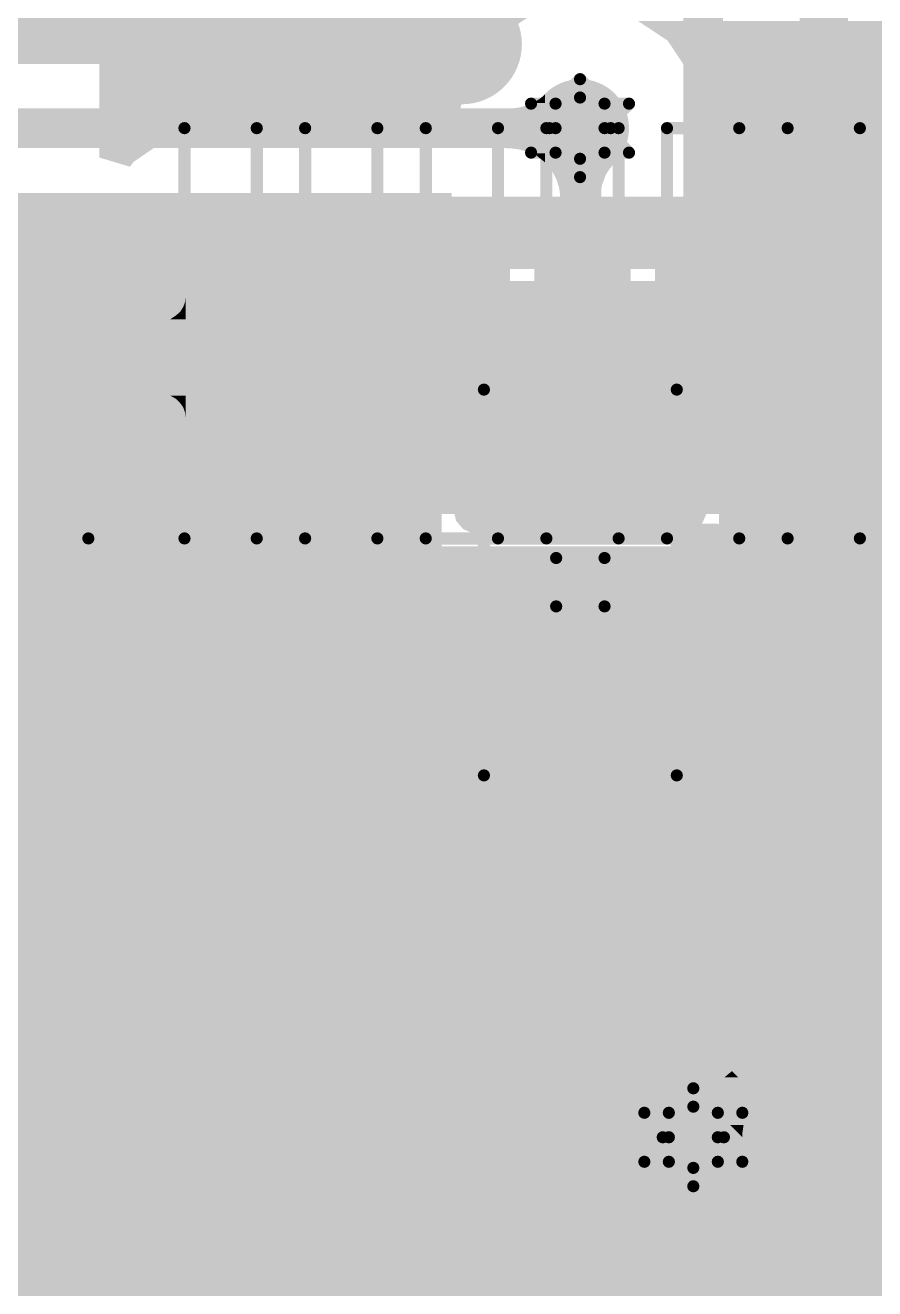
# Model space of a CAD drawing. Header units: millimetres. Extents: x -0.19 to 3.91, y -0.06 to 2.26.
# Drawn here: x 1.2329 to 1.3716, y 0.7588 to 0.9651 of the extents above; entities that cross this region are included whole.
import ezdxf

# ---------------------------------------------------------------- set-up
doc = ezdxf.new("R2010")
doc.units = ezdxf.units.MM
doc.layers.get('0').update_dxf_attribs({"linetype": 'CONTINUOUS', "lineweight": 0})
for name, color, linetype, lineweight in [('PCB_KUR_GBL', 10, 'CONTINUOUS', 0), ('PCB_KUR_GBO', 96, 'CONTINUOUS', 0), ('PCB_KUR_GBP', 170, 'CONTINUOUS', 0), ('PCB_KUR_GBS', 176, 'CONTINUOUS', 0), ('PCB_KUR_GD1', 40, 'CONTINUOUS', 0), ('PCB_KUR_GG1', 56, 'CONTINUOUS', 0), ('PCB_KUR_GM2', 216, 'CONTINUOUS', 0), ('PCB_KUR_GPB', 9, 'CONTINUOUS', 0), ('PCB_KUR_GPT', 8, 'CONTINUOUS', 0), ('PCB_KUR_GTL', 30, 'CONTINUOUS', 0), ('PCB_KUR_GTO', 163, 'CONTINUOUS', 0), ('PCB_KUR_GTP', 254, 'CONTINUOUS', 0), ('PCB_KUR_GTS', 254, 'CONTINUOUS', 0), ('PCB_KUR_TXT', 254, 'CONTINUOUS', 0)]:
    doc.layers.add(name, color=color, linetype=linetype, lineweight=lineweight)

# ---------------------------------------------------------------- blocks, each defined once
blk = doc.blocks.new('CUSTOM_10')
for points in [[(-0.01797, 0.01823), (-0.01697, 0.0186), (0.01782, 0.01823), (0.01721, 0.0186)], [(-0.01697, 0.0186), (-0.01685, 0.01865), (0.01721, 0.0186), (0.01685, 0.01865)], [(-0.01685, 0.01865), (-0.01685, 0.0187), (0.01685, 0.01865), (0.01685, 0.0187)], [(-0.0187, -0.01685), (-0.0187, 0.01685), (0.0187, -0.01685), (0.0187, 0.01685)], [(-0.01865, 0.01685), (-0.0186, 0.01721), (0.01865, 0.01685), (0.01852, 0.01721)], [(-0.0186, 0.01721), (-0.01813, 0.01797), (0.01852, 0.01721), (0.01823, 0.01797)], [(-0.01813, 0.01797), (-0.01797, 0.01823), (0.01823, 0.01797), (0.01782, 0.01823)], [(-0.01852, -0.01721), (-0.01865, -0.01685), (0.0186, -0.01721), (0.01865, -0.01685)], [(-0.01823, -0.01797), (-0.01852, -0.01721), (0.01813, -0.01797), (0.0186, -0.01721)], [(-0.01782, -0.01823), (-0.01823, -0.01797), (0.01797, -0.01823), (0.01813, -0.01797)], [(-0.01721, -0.0186), (-0.01782, -0.01823), (0.01697, -0.0186), (0.01797, -0.01823)], [(-0.01685, -0.01865), (-0.01721, -0.0186), (0.01685, -0.01865), (0.01697, -0.0186)], [(-0.01685, -0.0187), (-0.01685, -0.01865), (0.01685, -0.0187), (0.01685, -0.01865)]]:
    blk.add_solid(points)
blk = doc.blocks.new('ROUND_16')
h = blk.add_hatch(color=256)
edge = h.paths.add_edge_path(flags=0)
edge.add_arc((0, 0), 0.008, 0, 360)
blk = doc.blocks.new('ROUND_7')
h = blk.add_hatch(color=256)
edge = h.paths.add_edge_path(flags=0)
edge.add_arc((0, 0), 0.00325, 0, 360)
blk = doc.blocks.new('ROUND_3')
h = blk.add_hatch(color=256)
edge = h.paths.add_edge_path(flags=0)
edge.add_arc((0, 0), 0.0059, 0, 360)
blk = doc.blocks.new('CUSTOM_28')
for points in [[(-0.01711, 0.02057), (-0.01685, 0.02064), (0.01751, 0.02057), (0.01685, 0.02064)], [(-0.01685, 0.02064), (-0.01685, 0.02065), (0.01685, 0.02064), (0.01685, 0.02065)], [(-0.02013, 0.01854), (-0.01988, 0.0191), (0.02023, 0.01854), (0.01976, 0.0191)], [(-0.01988, 0.0191), (-0.01896, 0.01987), (0.01976, 0.0191), (0.0191, 0.01987)], [(-0.01896, 0.01987), (-0.01854, 0.02022), (0.0191, 0.01987), (0.01831, 0.02022)], [(-0.01854, 0.02022), (-0.01711, 0.02057), (0.01831, 0.02022), (0.01751, 0.02057)], [(-0.02065, 0.01685), (-0.02058, 0.01751), (0.02065, 0.01685), (0.02049, 0.01751)], [(-0.02065, 0.0168), (-0.02065, 0.01685), (0.02065, 0.0168), (0.02065, 0.01685)], [(-0.02065, -0.0168), (-0.02065, 0.0168), (0.02065, -0.0168), (0.02065, 0.0168)], [(-0.02058, 0.01751), (-0.02013, 0.01854), (0.02049, 0.01751), (0.02023, 0.01854)], [(-0.02065, -0.01685), (-0.02065, -0.0168), (0.02065, -0.01685), (0.02065, -0.0168)], [(-0.02049, -0.01751), (-0.02065, -0.01685), (0.02058, -0.01751), (0.02065, -0.01685)], [(-0.02023, -0.01854), (-0.02049, -0.01751), (0.02013, -0.01854), (0.02058, -0.01751)], [(-0.01976, -0.0191), (-0.02023, -0.01854), (0.01988, -0.0191), (0.02013, -0.01854)], [(-0.0191, -0.01987), (-0.01976, -0.0191), (0.01896, -0.01987), (0.01988, -0.0191)], [(-0.01831, -0.02022), (-0.0191, -0.01987), (0.01854, -0.02022), (0.01896, -0.01987)], [(-0.01751, -0.02057), (-0.01831, -0.02022), (0.01711, -0.02057), (0.01854, -0.02022)], [(-0.01685, -0.02064), (-0.01751, -0.02057), (0.01685, -0.02064), (0.01711, -0.02057)], [(-0.01685, -0.02065), (-0.01685, -0.02064), (0.01685, -0.02065), (0.01685, -0.02064)]]:
    blk.add_solid(points)
blk = doc.blocks.new('ROUND_6')
h = blk.add_hatch(color=256)
edge = h.paths.add_edge_path(flags=0)
edge.add_arc((0, 0), 0.012, 0, 360)
blk = doc.blocks.new('ROUND_25')
h = blk.add_hatch(color=256)
edge = h.paths.add_edge_path(flags=0)
edge.add_arc((0, 0), 0.001, 0, 360)
blk = doc.blocks.new('CUSTOM_32')
for points in [[(-0.0059, 0.02305), (-0.00585, 0.02323), (0.0059, 0.02305), (0.00575, 0.02323)], [(-0.0059, 0.02302), (-0.0059, 0.02305), (0.0059, 0.02302), (0.0059, 0.02305)], [(-0.0059, 0.023), (-0.0059, 0.02302), (0.0059, 0.023), (0.0059, 0.02302)], [(-0.0059, -0.023), (-0.0059, 0.023), (0.0059, -0.023), (0.0059, 0.023)], [(-0.00585, 0.02323), (-0.00534, 0.02357), (0.00575, 0.02323), (0.00549, 0.02357)], [(-0.00534, 0.02357), (-0.0053, 0.0236), (0.00549, 0.02357), (0.0053, 0.0236)], [(-0.0059, -0.02302), (-0.0059, -0.023), (0.0059, -0.02302), (0.0059, -0.023)], [(-0.0059, -0.02305), (-0.0059, -0.02302), (0.0059, -0.02305), (0.0059, -0.02302)], [(-0.00575, -0.02323), (-0.0059, -0.02305), (0.00585, -0.02323), (0.0059, -0.02305)], [(-0.00549, -0.02357), (-0.00575, -0.02323), (0.00534, -0.02357), (0.00585, -0.02323)], [(-0.0053, -0.0236), (-0.00549, -0.02357), (0.0053, -0.0236), (0.00534, -0.02357)]]:
    blk.add_solid(points)
blk = doc.blocks.new('ROUND_8')
h = blk.add_hatch(color=256)
edge = h.paths.add_edge_path(flags=0)
edge.add_arc((0, 0), 0.005, 0, 360)
blk = doc.blocks.new('ROUND_64')
h = blk.add_hatch(color=256)
edge = h.paths.add_edge_path(flags=0)
edge.add_arc((0, 0), 0.00395, 0, 360)
blk = doc.blocks.new('CUSTOM_68')
for points in [[(-0.00733, 0.0244), (-0.00666, 0.02515), (0.00743, 0.0244), (0.00655, 0.02515)], [(-0.00666, 0.02515), (-0.00609, 0.02532), (0.00655, 0.02515), (0.00635, 0.02532)], [(-0.00609, 0.02532), (-0.0053, 0.02554), (0.00635, 0.02532), (0.0053, 0.02554)], [(-0.0053, 0.02554), (-0.0053, 0.0256), (0.0053, 0.02554), (0.0053, 0.0256)], [(-0.00785, 0.02305), (-0.0076, 0.0241), (0.00785, 0.02305), (0.00752, 0.0241)], [(-0.00785, 0.023), (-0.00785, 0.02305), (0.00785, 0.023), (0.00785, 0.02305)], [(-0.00785, -0.023), (-0.00785, 0.023), (0.00785, -0.023), (0.00785, 0.023)], [(-0.0076, 0.0241), (-0.00733, 0.0244), (0.00752, 0.0241), (0.00743, 0.0244)], [(-0.00785, -0.02305), (-0.00785, -0.023), (0.00785, -0.02305), (0.00785, -0.023)], [(-0.00752, -0.0241), (-0.00785, -0.02305), (0.0076, -0.0241), (0.00785, -0.02305)], [(-0.00743, -0.0244), (-0.00752, -0.0241), (0.00733, -0.0244), (0.0076, -0.0241)], [(-0.00655, -0.02515), (-0.00743, -0.0244), (0.00666, -0.02515), (0.00733, -0.0244)], [(-0.00635, -0.02532), (-0.00655, -0.02515), (0.00609, -0.02532), (0.00666, -0.02515)], [(-0.0053, -0.02554), (-0.00635, -0.02532), (0.0053, -0.02554), (0.00609, -0.02532)], [(-0.0053, -0.0256), (-0.0053, -0.02554), (0.0053, -0.0256), (0.0053, -0.02554)]]:
    blk.add_solid(points)

msp = doc.modelspace()

# ---------------------------------------------------------------- linework, layer by layer
at = {"layer": 'PCB_KUR_GBL', "lineweight": 211, "const_width": 0.0065}
for points in [[(1.1393, 0.9483), (1.3235, 0.9483)], [(1.3235, 0.9027), (1.3235, 0.9483)]]:
    msp.add_lwpolyline(points, dxfattribs=at)
at = {"layer": 'PCB_KUR_GBL'}
for points in [[(1.1471, 0.9627), (1.14426, 0.9669), (1.30936, 0.9627), (1.3158, 0.9669)], [(1.33508, 0.9644), (1.33296, 0.9658), (1.4661, 0.9644), (1.4651, 0.9658)], [(1.3378, 0.9626), (1.33508, 0.9644), (1.46675, 0.9626), (1.4661, 0.9644)], [(1.14712, 0.9626), (1.1471, 0.9627), (1.3092, 0.9626), (1.30936, 0.9627)], [(1.1478, 0.9588), (1.14712, 0.9626), (1.3067, 0.9588), (1.3092, 0.9626)], [(1.33827, 0.9619), (1.3378, 0.9626), (1.467, 0.9619), (1.46675, 0.9626)], [(1.3422, 0.956), (1.33827, 0.9619), (1.4631, 0.956), (1.467, 0.9619)], [(1.3437, 0.9483), (1.3422, 0.956), (1.4616, 0.9483), (1.4631, 0.956)], [(1.3168, 0.953), (1.3173, 0.9534), (1.3178, 0.953), (1.3178, 0.9534)], [(1.3173, 0.9534), (1.3178, 0.9539), (1.3178, 0.9534), (1.3178, 0.9539)], [(1.3114, 0.945), (1.3114, 0.9515), (1.3178, 0.945), (1.3178, 0.9515)], [(1.3122, 0.9515), (1.313, 0.9516), (1.3178, 0.9515), (1.3178, 0.9516)], [(1.313, 0.9516), (1.3137, 0.9517), (1.3178, 0.9516), (1.3178, 0.9517)], [(1.3137, 0.9517), (1.3144, 0.9519), (1.3178, 0.9517), (1.3178, 0.9519)], [(1.3144, 0.9519), (1.3151, 0.9521), (1.3178, 0.9519), (1.3178, 0.9521)], [(1.3151, 0.9521), (1.3157, 0.9524), (1.3178, 0.9521), (1.3178, 0.9524)], [(1.3157, 0.9524), (1.3163, 0.9527), (1.3178, 0.9524), (1.3178, 0.9527)], [(1.3163, 0.9527), (1.3168, 0.953), (1.3178, 0.9527), (1.3178, 0.953)], [(1.3422, 0.9405), (1.3437, 0.9483), (1.4631, 0.9405), (1.4616, 0.9483)], [(1.313, 0.9449), (1.3122, 0.945), (1.3178, 0.9449), (1.3178, 0.945)], [(1.3137, 0.9448), (1.313, 0.9449), (1.3178, 0.9448), (1.3178, 0.9449)], [(1.3144, 0.9446), (1.3137, 0.9448), (1.3178, 0.9446), (1.3178, 0.9448)], [(1.3151, 0.9444), (1.3144, 0.9446), (1.3178, 0.9444), (1.3178, 0.9446)], [(1.3157, 0.9442), (1.3151, 0.9444), (1.3178, 0.9442), (1.3178, 0.9444)], [(1.3163, 0.9439), (1.3157, 0.9442), (1.3178, 0.9439), (1.3178, 0.9442)], [(1.3168, 0.9435), (1.3163, 0.9439), (1.3178, 0.9435), (1.3178, 0.9439)], [(1.3173, 0.9431), (1.3168, 0.9435), (1.3178, 0.9431), (1.3178, 0.9435)], [(1.3178, 0.9427), (1.3173, 0.9431), (1.3178, 0.9427), (1.3178, 0.9431)], [(1.3184, 0.9421), (1.3179, 0.9426), (1.3287, 0.9421), (1.3291, 0.9426)], [(1.3179, 0.9426), (1.3179, 0.9426), (1.3291, 0.9426), (1.3179, 0.9426)], [(1.3188, 0.9416), (1.3184, 0.9421), (1.3283, 0.9416), (1.3287, 0.9421)], [(1.3191, 0.941), (1.3188, 0.9416), (1.3279, 0.941), (1.3283, 0.9416)], [(1.3194, 0.9404), (1.3191, 0.941), (1.3276, 0.9404), (1.3279, 0.941)], [(1.3197, 0.9398), (1.3194, 0.9404), (1.3274, 0.9398), (1.3276, 0.9404)], [(1.3199, 0.9391), (1.3197, 0.9398), (1.3271, 0.9391), (1.3274, 0.9398)], [(1.3201, 0.9385), (1.3199, 0.9391), (1.327, 0.9385), (1.3271, 0.9391)], [(1.3407, 0.9383), (1.34138, 0.9393), (1.46348, 0.9383), (1.4639, 0.9393)], [(1.34138, 0.9393), (1.3422, 0.9405), (1.4639, 0.9393), (1.4631, 0.9405)], [(1.1361, 0.9363), (1.13819, 0.9377), (1.30264, 0.9363), (1.3025, 0.9377)], [(1.1382, 0.9377), (1.1382, 0.9377), (1.3025, 0.9377), (1.1393, 0.9377)], [(1.3202, 0.9377), (1.3201, 0.9385), (1.3269, 0.9377), (1.327, 0.9385)], [(1.3202, 0.937), (1.3202, 0.9377), (1.3268, 0.937), (1.3269, 0.9377)], [(1.3203, 0.9362), (1.3202, 0.937), (1.3268, 0.9362), (1.3268, 0.937)], [(1.3407, 0.9381), (1.3407, 0.9383), (1.4634, 0.9381), (1.46348, 0.9383)], [(1.34268, 0.9338), (1.3407, 0.9381), (1.4616, 0.9338), (1.4634, 0.9381)], [(1.121, 0.9327), (1.1235, 0.9347), (1.303, 0.9327), (1.3028, 0.9347)], [(1.1284, 0.9347), (1.1361, 0.9363), (1.3028, 0.9347), (1.30264, 0.9363)], [(1.12062, 0.9324), (1.121, 0.9327), (1.3014, 0.9324), (1.303, 0.9327)], [(1.34287, 0.9334), (1.34268, 0.9338), (1.4592, 0.9334), (1.4616, 0.9338)], [(1.3431, 0.9329), (1.34287, 0.9334), (1.45845, 0.9329), (1.4592, 0.9334)], [(1.3457, 0.9324), (1.3431, 0.9329), (1.4577, 0.9324), (1.45845, 0.9329)], [(1.1195, 0.9315), (1.12062, 0.9324), (1.30002, 0.9315), (1.3014, 0.9324)], [(1.1195, 0.9294), (1.1195, 0.9315), (1.2968, 0.9294), (1.30002, 0.9315)], [(1.3487, 0.9304), (1.3457, 0.9324), (1.4547, 0.9304), (1.4577, 0.9324)], [(1.1195, 0.9248), (1.1195, 0.9294), (1.2938, 0.9248), (1.2968, 0.9294)], [(1.3502, 0.9294), (1.3487, 0.9304), (1.45405, 0.9294), (1.4547, 0.9304)], [(1.35255, 0.9258), (1.3502, 0.9294), (1.4517, 0.9258), (1.45405, 0.9294)], [(1.3201, 0.9255), (1.3202, 0.9266), (1.3269, 0.9255), (1.3268, 0.9266)], [(1.3202, 0.9266), (1.3203, 0.9279), (1.3268, 0.9266), (1.3268, 0.9279)], [(1.1195, 0.9195), (1.1195, 0.9248), (1.2927, 0.9195), (1.2938, 0.9248)], [(1.3198, 0.9237), (1.32, 0.9245), (1.3273, 0.9237), (1.3271, 0.9245)], [(1.32, 0.9245), (1.3201, 0.9255), (1.3271, 0.9245), (1.3269, 0.9255)], [(1.3532, 0.9248), (1.35255, 0.9258), (1.45149, 0.9248), (1.4517, 0.9258)], [(1.35409, 0.9205), (1.3532, 0.9248), (1.4506, 0.9205), (1.45149, 0.9248)], [(1.3191, 0.9223), (1.3195, 0.9229), (1.3279, 0.9223), (1.3276, 0.9229)], [(1.3195, 0.9229), (1.3198, 0.9237), (1.3276, 0.9229), (1.3273, 0.9237)], [(1.3176, 0.9213), (1.3182, 0.9215), (1.3294, 0.9213), (1.3289, 0.9215)], [(1.3182, 0.9215), (1.3187, 0.9219), (1.3289, 0.9215), (1.3284, 0.9219)], [(1.3187, 0.9219), (1.3191, 0.9223), (1.3284, 0.9219), (1.3279, 0.9223)], [(1.3543, 0.9195), (1.35409, 0.9205), (1.4506, 0.9195), (1.4506, 0.9205)], [(1.1195, 0.8858), (1.1195, 0.9195), (1.2927, 0.8858), (1.2927, 0.9195)], [(1.3543, 0.8868), (1.3543, 0.9195), (1.4506, 0.8868), (1.4506, 0.9195)], [(1.1195, 0.8805), (1.1195, 0.8858), (1.2938, 0.8805), (1.2927, 0.8858)], [(1.35341, 0.8815), (1.3543, 0.8858), (1.4517, 0.8815), (1.45081, 0.8858)], [(1.3543, 0.8858), (1.3543, 0.8868), (1.45081, 0.8858), (1.4506, 0.8868)], [(1.3532, 0.8805), (1.35341, 0.8815), (1.45237, 0.8805), (1.4517, 0.8815)], [(1.1195, 0.876), (1.1195, 0.8805), (1.2968, 0.876), (1.2938, 0.8805)], [(1.35087, 0.877), (1.3532, 0.8805), (1.4547, 0.877), (1.45237, 0.8805)], [(1.3502, 0.876), (1.35087, 0.877), (1.45615, 0.876), (1.4547, 0.877)], [(1.1195, 0.873), (1.1195, 0.876), (1.3014, 0.873), (1.2968, 0.876)], [(1.34705, 0.8739), (1.3502, 0.876), (1.4592, 0.8739), (1.45615, 0.876)], [(1.1195, 0.8719), (1.1195, 0.873), (1.3067, 0.8719), (1.3014, 0.873)], [(1.3404, 0.8719), (1.34522, 0.8729), (1.587, 0.8719), (1.587, 0.8729)], [(1.34522, 0.8729), (1.3457, 0.873), (1.4645, 0.8729), (1.46397, 0.873)], [(1.34522, 0.8729), (1.34522, 0.8729), (1.4982, 0.8729), (1.4645, 0.8729)], [(1.3457, 0.873), (1.34705, 0.8739), (1.46397, 0.873), (1.4592, 0.8739)], [(1.1195, 0.8647), (1.1195, 0.8719), (1.587, 0.8647), (1.587, 0.8719)], [(1.1195, 0.8719), (1.1195, 0.8719), (1.3404, 0.8719), (1.3067, 0.8719)], [(1.1195, 0.8622), (1.1195, 0.8647), (1.5832, 0.8622), (1.587, 0.8647)], [(1.1195, 0.8556), (1.1195, 0.8622), (1.5789, 0.8556), (1.5832, 0.8622)], [(1.1195, 0.8479), (1.1195, 0.8556), (1.5773, 0.8479), (1.5789, 0.8556)], [(1.1195, 0.8401), (1.1195, 0.8479), (1.5789, 0.8401), (1.5773, 0.8479)], [(1.1195, 0.8336), (1.1195, 0.8401), (1.5832, 0.8336), (1.5789, 0.8401)], [(1.1195, 0.8292), (1.1195, 0.8336), (1.5898, 0.8292), (1.5832, 0.8336)], [(1.1195, 0.8277), (1.1195, 0.8292), (1.5975, 0.8277), (1.5898, 0.8292)], [(1.1195, 0.8238), (1.1195, 0.8277), (1.8941, 0.8238), (1.89335, 0.8277)], [(1.1195, 0.8173), (1.1195, 0.8238), (1.8985, 0.8173), (1.8941, 0.8238)], [(1.1195, 0.8129), (1.1195, 0.8173), (1.905, 0.8129), (1.8985, 0.8173)], [(1.1195, 0.8114), (1.1195, 0.8129), (1.9128, 0.8114), (1.905, 0.8129)], [(1.1195, 0.8107), (1.1195, 0.8114), (2.2638, 0.8107), (2.2638, 0.8114)], [(1.1195, 0.8096), (1.1195, 0.8107), (1.4931, 0.8096), (1.4986, 0.8107)], [(1.1195, 0.8065), (1.1195, 0.8096), (1.4885, 0.8065), (1.4931, 0.8096)], [(1.1195, 0.8019), (1.1195, 0.8065), (1.4854, 0.8019), (1.4885, 0.8065)], [(1.1195, 0.7964), (1.1195, 0.8019), (1.4843, 0.7964), (1.4854, 0.8019)], [(1.1195, 0.7517), (1.1195, 0.7964), (1.4843, 0.7517), (1.4843, 0.7964)]]:
    msp.add_solid(points, dxfattribs=at)
at = {"layer": 'PCB_KUR_GBO', "lineweight": 211, "const_width": 0.0118}
for points in [[(1.295, 0.9312), (1.3521, 0.9312)], [(1.295, 0.817), (1.295, 0.9306)], [(1.3521, 0.8176), (1.3521, 0.9306)], [(1.295, 0.8741), (1.3521, 0.8741)], [(1.295, 0.817), (1.3521, 0.817)]]:
    msp.add_lwpolyline(points, dxfattribs=at)
at = {"layer": 'PCB_KUR_GD1', "lineweight": 211, "const_width": 0.002}
for points in [[(1.3235, 0.9563), (1.3195, 0.9523)], [(1.3275, 0.9523), (1.3235, 0.9563)], [(1.3195, 0.9523), (1.3155, 0.9523)], [(1.3155, 0.9523), (1.3195, 0.9483)], [(1.3275, 0.9483), (1.3315, 0.9523)], [(1.3315, 0.9523), (1.3275, 0.9523)], [(1.3195, 0.9483), (1.3155, 0.9443)], [(1.3315, 0.9443), (1.3275, 0.9483)], [(1.3155, 0.9443), (1.3195, 0.9443)], [(1.3195, 0.9443), (1.3235, 0.9403)], [(1.3235, 0.9403), (1.3275, 0.9443)], [(1.3275, 0.9443), (1.3315, 0.9443)], [(1.342, 0.7915), (1.338, 0.7875)], [(1.346, 0.7875), (1.342, 0.7915)], [(1.338, 0.7875), (1.334, 0.7875)], [(1.334, 0.7875), (1.338, 0.7835)], [(1.346, 0.7835), (1.35, 0.7875)], [(1.35, 0.7875), (1.346, 0.7875)], [(1.338, 0.7835), (1.334, 0.7795)], [(1.35, 0.7795), (1.346, 0.7835)], [(1.334, 0.7795), (1.338, 0.7795)], [(1.338, 0.7795), (1.342, 0.7755)], [(1.342, 0.7755), (1.346, 0.7795)], [(1.346, 0.7795), (1.35, 0.7795)]]:
    msp.add_lwpolyline(points, dxfattribs=at)
at = {"layer": 'PCB_KUR_GG1', "lineweight": 211, "const_width": 0.002}
for points in [[(1.3235, 0.9433), (1.3235, 0.9533)], [(1.3185, 0.9483), (1.3285, 0.9483)], [(1.342, 0.7785), (1.342, 0.7885)], [(1.337, 0.7835), (1.347, 0.7835)]]:
    msp.add_lwpolyline(points, dxfattribs=at)
at = {"layer": 'PCB_KUR_GM2', "lineweight": 211}
for points, const_width in [([(1.2589, 0.9483), (1.2707, 0.9483)], 0.002), ([(1.2589, 0.8813), (1.2589, 0.9483)], 0.002), ([(1.2707, 0.8813), (1.2707, 0.9483)], 0.002), ([(1.2786, 0.9483), (1.2904, 0.9483)], 0.002), ([(1.2786, 0.8813), (1.2786, 0.9483)], 0.002), ([(1.2904, 0.8813), (1.2904, 0.9483)], 0.002), ([(1.2983, 0.9483), (1.3101, 0.9483)], 0.002), ([(1.2983, 0.8813), (1.2983, 0.9483)], 0.002), ([(1.3101, 0.8813), (1.3101, 0.9483)], 0.002), ([(1.318, 0.9483), (1.3298, 0.9483)], 0.002), ([(1.318, 0.8813), (1.318, 0.9483)], 0.002), ([(1.3298, 0.8813), (1.3298, 0.9483)], 0.002), ([(1.3377, 0.9483), (1.3495, 0.9483)], 0.002), ([(1.3377, 0.8813), (1.3377, 0.9483)], 0.002), ([(1.3495, 0.8813), (1.3495, 0.9483)], 0.002), ([(1.3574, 0.9483), (1.3692, 0.9483)], 0.002), ([(1.3574, 0.8813), (1.3574, 0.9483)], 0.002), ([(1.3692, 0.8813), (1.3692, 0.9483)], 0.002), ([(1.3078, 0.9056), (1.3393, 0.9056)], 0.002), ([(1.3078, 0.8426), (1.3078, 0.9056)], 0.002), ([(1.3393, 0.8426), (1.3393, 0.9056)], 0.002), ([(1.2314, 0.8695), (1.2432, 0.8813)], 0.002), ([(1.2432, 0.8813), (1.4912, 0.8813)], 0.002), ([(1.2589, 0.8813), (1.2707, 0.8813)], 0.002), ([(1.2786, 0.8813), (1.2904, 0.8813)], 0.002), ([(1.2983, 0.8813), (1.3101, 0.8813)], 0.002), ([(1.318, 0.8813), (1.3298, 0.8813)], 0.002), ([(1.3377, 0.8813), (1.3495, 0.8813)], 0.002), ([(1.3574, 0.8813), (1.3692, 0.8813)], 0.002), ([(1.2747, 0.8735), (1.2957, 0.8735)], 0.0118), ([(1.2957, 0.8735), (1.2747, 0.8525)], 0.0118), ([(1.3219, 0.8735), (1.3114, 0.8735)], 0.0118), ([(1.3114, 0.8735), (1.3167, 0.8735)], 0.0118), ([(1.3167, 0.8735), (1.3167, 0.842)], 0.0118), ([(1.3196, 0.8702), (1.3275, 0.8781)], 0.002), ([(1.3196, 0.8781), (1.3275, 0.8702)], 0.002), ([(1.2393, 0.8538), (1.2393, 0.8433)], 0.0118), ([(1.2707, 0.8485), (1.2655, 0.8538)], 0.0118), ([(1.2747, 0.8525), (1.2747, 0.8472)], 0.0118), ([(1.2393, 0.8433), (1.2393, 0.8485)], 0.0118), ([(1.2393, 0.8485), (1.2707, 0.8485)], 0.0118), ([(1.2747, 0.8472), (1.2799, 0.842)], 0.0118), ([(1.2904, 0.842), (1.2957, 0.8472)], 0.0118), ([(1.3167, 0.842), (1.3219, 0.8472)], 0.0118), ([(1.2799, 0.842), (1.2904, 0.842)], 0.0118), ([(1.3078, 0.8426), (1.3393, 0.8426)], 0.002), ([(1.2393, 0.8223), (1.2445, 0.8275)], 0.0118), ([(1.2655, 0.8275), (1.2707, 0.8223)], 0.0118), ([(1.2393, 0.8118), (1.2393, 0.8223)], 0.0118), ([(1.2707, 0.8223), (1.2707, 0.8118)], 0.0118), ([(1.255, 0.8118), (1.255, 0.817)], 0.0118), ([(1.255, 0.817), (1.255, 0.8118)], 0.0118), ([(1.2445, 0.8066), (1.2393, 0.8118)], 0.0118), ([(1.255, 0.8118), (1.2497, 0.8066)], 0.0118), ([(1.2602, 0.8066), (1.255, 0.8118)], 0.0118), ([(1.2707, 0.8118), (1.2655, 0.8066)], 0.0118), ([(1.2497, 0.8066), (1.2445, 0.8066)], 0.0118), ([(1.2655, 0.8066), (1.2602, 0.8066)], 0.0118)]:
    msp.add_lwpolyline(points, dxfattribs=dict(at, const_width=const_width))
at = {"layer": 'PCB_KUR_GTL', "lineweight": 211}
for points, const_width in [([(1.3633, 0.9109), (1.3633, 1.0343)], 0.0079), ([(1.3436, 0.9109), (1.3436, 0.9924)], 0.0065), ([(1.3237, 0.9111), (1.3237, 0.9481)], 0.0065), ([(1.1919, 0.9109), (1.2648, 0.9109)], 0.01), ([(1.342, 0.7835), (1.3867, 0.8282)], 0.0065)]:
    msp.add_lwpolyline(points, dxfattribs=dict(at, const_width=const_width))
at = {"layer": 'PCB_KUR_GTL'}
for points in [[(1.245, 0.9626), (1.245, 0.9669), (1.3092, 0.9626), (1.3158, 0.9669)], [(1.245, 0.956), (1.245, 0.9626), (1.3049, 0.956), (1.3092, 0.9626)], [(1.245, 0.9483), (1.245, 0.956), (1.3033, 0.9483), (1.3049, 0.956)], [(1.245, 0.9482), (1.245, 0.9483), (1.3033, 0.9482), (1.3033, 0.9483)], [(1.245, 0.9465), (1.245, 0.9482), (1.2986, 0.9465), (1.3033, 0.9482)], [(1.245, 0.9456), (1.245, 0.9465), (1.2547, 0.9456), (1.2595, 0.9465)], [(1.245, 0.9435), (1.245, 0.9456), (1.25162, 0.9435), (1.2547, 0.9456)], [(1.2747, 0.9456), (1.2702, 0.9465), (1.2747, 0.9456), (1.2792, 0.9465)], [(1.2944, 0.9456), (1.2898, 0.9465), (1.2944, 0.9456), (1.2986, 0.9465)], [(1.24734, 0.9428), (1.245, 0.9435), (1.2506, 0.9428), (1.25162, 0.9435)], [(1.25, 0.942), (1.24734, 0.9428), (1.25, 0.942), (1.2506, 0.9428)], [(1.259, 0.9199), (1.2591, 0.92082), (1.2591, 0.9199), (1.2591, 0.92082)], [(1.2575, 0.9177), (1.2582, 0.9183), (1.2591, 0.9177), (1.2591, 0.9183)], [(1.2582, 0.9183), (1.2587, 0.9191), (1.2591, 0.9183), (1.2591, 0.9191)], [(1.2587, 0.9191), (1.259, 0.9199), (1.2591, 0.9191), (1.2591, 0.9199)], [(1.2527, 0.9161), (1.2542, 0.9163), (1.2591, 0.9161), (1.2591, 0.9163)], [(1.2542, 0.9163), (1.2555, 0.9167), (1.2591, 0.9163), (1.2591, 0.9167)], [(1.2555, 0.9167), (1.2566, 0.9171), (1.2591, 0.9167), (1.2591, 0.9171)], [(1.2566, 0.9171), (1.2575, 0.9177), (1.2591, 0.9171), (1.2591, 0.9177)], [(1.249, 0.9059), (1.249, 0.9159), (1.2591, 0.9059), (1.2591, 0.9159)], [(1.2509, 0.9159), (1.2527, 0.9161), (1.2591, 0.9159), (1.2591, 0.9161)], [(1.2509, 0.9058), (1.249, 0.9059), (1.2591, 0.9058), (1.2591, 0.9059)], [(1.2527, 0.9057), (1.2509, 0.9058), (1.2591, 0.9057), (1.2591, 0.9058)], [(1.2542, 0.9054), (1.2527, 0.9057), (1.2591, 0.9054), (1.2591, 0.9057)], [(1.2555, 0.9051), (1.2542, 0.9054), (1.2591, 0.9051), (1.2591, 0.9054)], [(1.2566, 0.9046), (1.2555, 0.9051), (1.2591, 0.9046), (1.2591, 0.9051)], [(1.2575, 0.9041), (1.2566, 0.9046), (1.2591, 0.9041), (1.2591, 0.9046)], [(1.2582, 0.9034), (1.2575, 0.9041), (1.2591, 0.9034), (1.2591, 0.9041)], [(1.2587, 0.9027), (1.2582, 0.9034), (1.2591, 0.9027), (1.2591, 0.9034)], [(1.259, 0.9018), (1.2587, 0.9027), (1.25909, 0.9018), (1.2591, 0.9027)], [(1.25909, 0.90097), (1.259, 0.9018), (1.25909, 0.90097), (1.25909, 0.9018)], [(1.3409, 0.883), (1.341, 0.8837), (1.3463, 0.883), (1.3461, 0.8837)], [(1.3382, 0.8789), (1.3409, 0.883), (1.349, 0.8789), (1.3463, 0.883)], [(1.247, 0.8789), (1.25, 0.8798), (1.2506, 0.8789), (1.25, 0.8798)], [(1.245, 0.8783), (1.247, 0.8789), (1.25151, 0.8783), (1.2506, 0.8789)], [(1.245, 0.8762), (1.245, 0.8783), (1.2547, 0.8762), (1.25151, 0.8783)], [(1.3341, 0.8762), (1.3382, 0.8789), (1.3531, 0.8762), (1.349, 0.8789)], [(1.245, 0.8752), (1.245, 0.8762), (1.2595, 0.8752), (1.2547, 0.8762)], [(1.245, 0.8681), (1.245, 0.8752), (1.6521, 0.8681), (1.6521, 0.8752)], [(1.2702, 0.8752), (1.2747, 0.8761), (1.2792, 0.8752), (1.2747, 0.8761)], [(1.2898, 0.8752), (1.2944, 0.8761), (1.2989, 0.8752), (1.2944, 0.8761)], [(1.3095, 0.8752), (1.3141, 0.8761), (1.3186, 0.8752), (1.3141, 0.8761)], [(1.3292, 0.8752), (1.3341, 0.8762), (1.358, 0.8752), (1.3531, 0.8762)], [(1.3686, 0.8752), (1.3731, 0.8761), (1.3776, 0.8752), (1.3731, 0.8761)], [(1.245, 0.8665), (1.245, 0.8681), (1.5898, 0.8665), (1.5975, 0.8681)], [(1.245, 0.8658), (1.245, 0.8665), (1.58873, 0.8658), (1.5898, 0.8665)], [(1.245, 0.8649), (1.245, 0.8658), (1.5165, 0.8649), (1.5213, 0.8658)], [(1.245, 0.8658), (1.245, 0.8658), (1.5213, 0.8658), (1.5674, 0.8658)], [(1.245, 0.8621), (1.245, 0.8649), (1.5124, 0.8621), (1.5165, 0.8649)], [(1.245, 0.858), (1.245, 0.8621), (1.5097, 0.858), (1.5124, 0.8621)], [(1.245, 0.8532), (1.245, 0.858), (1.5087, 0.8532), (1.5097, 0.858)], [(1.245, 0.8426), (1.245, 0.8532), (1.5087, 0.8426), (1.5087, 0.8532)], [(1.245, 0.8387), (1.245, 0.8426), (1.5056, 0.8387), (1.5087, 0.8426)], [(1.245, 0.8379), (1.245, 0.8387), (1.3827, 0.8379), (1.3867, 0.8387)], [(1.245, 0.8387), (1.245, 0.8387), (1.3867, 0.8387), (1.5056, 0.8387)], [(1.245, 0.8356), (1.245, 0.8379), (1.3793, 0.8356), (1.3827, 0.8379)], [(1.245, 0.7909), (1.245, 0.8356), (1.3345, 0.7909), (1.3793, 0.8356)], [(1.3675, 0.7941), (1.3721, 0.7987), (1.5087, 0.7941), (1.5096, 0.7987)], [(1.3453, 0.7922), (1.3459, 0.7925), (1.3504, 0.7922), (1.3501, 0.7925)], [(1.3459, 0.7925), (1.3465, 0.7929), (1.3501, 0.7925), (1.3497, 0.7929)], [(1.3465, 0.7929), (1.3471, 0.7933), (1.3497, 0.7929), (1.3493, 0.7933)], [(1.3471, 0.7933), (1.3477, 0.7938), (1.3493, 0.7933), (1.3488, 0.7938)], [(1.3477, 0.7938), (1.3483, 0.7943), (1.3488, 0.7938), (1.3483, 0.7943)], [(1.3569, 0.7835), (1.3675, 0.7941), (1.5087, 0.7835), (1.5087, 0.7941)], [(1.245, 0.7875), (1.245, 0.7909), (1.3323, 0.7875), (1.3345, 0.7909)], [(1.34388, 0.7897), (1.3421, 0.7915), (1.3529, 0.7897), (1.3511, 0.7915)], [(1.3427, 0.7915), (1.3434, 0.7916), (1.3511, 0.7915), (1.351, 0.7916)], [(1.3434, 0.7916), (1.344, 0.7917), (1.351, 0.7916), (1.3509, 0.7917)], [(1.344, 0.7917), (1.3446, 0.7919), (1.3509, 0.7917), (1.3507, 0.7919)], [(1.3446, 0.7919), (1.3453, 0.7922), (1.3507, 0.7919), (1.3504, 0.7922)], [(1.34447, 0.7891), (1.34388, 0.7897), (1.3523, 0.7891), (1.3529, 0.7897)], [(1.34496, 0.7886), (1.34447, 0.7891), (1.3518, 0.7886), (1.3523, 0.7891)], [(1.34556, 0.788), (1.34496, 0.7886), (1.3514, 0.788), (1.3518, 0.7886)], [(1.245, 0.7835), (1.245, 0.7875), (1.3315, 0.7835), (1.3323, 0.7875)], [(1.34615, 0.7874), (1.34556, 0.788), (1.351, 0.7874), (1.3514, 0.788)], [(1.34684, 0.7867), (1.34615, 0.7874), (1.3507, 0.7867), (1.351, 0.7874)], [(1.34743, 0.7861), (1.34684, 0.7867), (1.3504, 0.7861), (1.3507, 0.7867)], [(1.34803, 0.7855), (1.34743, 0.7861), (1.3502, 0.7855), (1.3504, 0.7861)], [(1.34872, 0.7848), (1.34803, 0.7855), (1.3501, 0.7848), (1.3502, 0.7855)], [(1.34931, 0.7842), (1.34872, 0.7848), (1.35, 0.7842), (1.3501, 0.7848)], [(1.35, 0.7835), (1.34931, 0.7842), (1.35, 0.7835), (1.35, 0.7842)], [(1.245, 0.7794), (1.245, 0.7835), (1.3323, 0.7794), (1.3315, 0.7835)], [(1.3524, 0.779), (1.3569, 0.7835), (1.5096, 0.779), (1.5087, 0.7835)], [(1.245, 0.776), (1.245, 0.7794), (1.3345, 0.776), (1.3323, 0.7794)], [(1.3494, 0.776), (1.3524, 0.779), (1.50901, 0.776), (1.5096, 0.779)], [(1.245, 0.7737), (1.245, 0.776), (1.338, 0.7737), (1.3345, 0.776)], [(1.34703, 0.7744), (1.3494, 0.776), (1.5087, 0.7744), (1.50901, 0.776)], [(1.346, 0.7737), (1.34703, 0.7744), (1.5087, 0.7737), (1.5087, 0.7744)], [(1.245, 0.7729), (1.245, 0.7737), (1.342, 0.7729), (1.338, 0.7737)], [(1.245, 0.7638), (1.245, 0.7729), (1.5087, 0.7638), (1.5087, 0.7729)], [(1.342, 0.7729), (1.346, 0.7737), (1.5087, 0.7729), (1.5087, 0.7737)], [(1.245, 0.7593), (1.245, 0.7638), (1.5096, 0.7593), (1.5087, 0.7638)], [(1.245, 0.7548), (1.245, 0.7593), (1.5087, 0.7548), (1.5096, 0.7593)]]:
    msp.add_solid(points, dxfattribs=at)
at = {"layer": 'PCB_KUR_GTO', "lineweight": 211, "const_width": 0.0118}
msp.add_lwpolyline([(1.3003, 0.962), (1.3003, 0.962, 1), (1.3081, 0.962, 1), (1.3003, 0.962)], format="xyb", dxfattribs=at)
for points in [[(1.2511, 0.8617), (1.4952, 0.8617)], [(1.2511, 0.6176), (1.2511, 0.8617)]]:
    msp.add_lwpolyline(points, dxfattribs=at)

# ---------------------------------------------------------------- block references
at = {"layer": 'PCB_KUR_GBL'}
for name, p in [('ROUND_16', (1.3235, 0.9483)), ('ROUND_7', (1.3235, 0.9483)), ('ROUND_7', (1.3235, 0.9483)), ('CUSTOM_10', (1.3235, 0.9027)), ('ROUND_7', (1.3235, 0.9027)), ('CUSTOM_10', (1.3235, 0.8456)), ('ROUND_16', (1.342, 0.7835))]:
    msp.add_blockref(name, p, dxfattribs=at)
at = {"layer": 'PCB_KUR_GBO'}
for p in [(1.295, 0.9312), (1.3521, 0.9312), (1.295, 0.9306), (1.3521, 0.9306), (1.295, 0.8741), (1.3521, 0.8741), (1.3521, 0.8176), (1.295, 0.817), (1.295, 0.817), (1.3521, 0.817)]:
    msp.add_blockref('ROUND_3', p, dxfattribs=at)
at = {"layer": 'PCB_KUR_GBP'}
for p in [(1.3235, 0.9027), (1.3235, 0.8456)]:
    msp.add_blockref('CUSTOM_10', p, dxfattribs=at)
at = {"layer": 'PCB_KUR_GBS'}
for name, p in [('CUSTOM_28', (1.3235, 0.9027)), ('CUSTOM_28', (1.3235, 0.8456)), ('ROUND_6', (1.342, 0.7835))]:
    msp.add_blockref(name, p, dxfattribs=at)
at = {"layer": 'PCB_KUR_GD1'}
for p in [(1.3235, 0.9563), (1.3155, 0.9523), (1.3195, 0.9523), (1.3275, 0.9523), (1.3315, 0.9523), (1.3195, 0.9483), (1.3275, 0.9483), (1.3155, 0.9443), (1.3195, 0.9443), (1.3275, 0.9443), (1.3315, 0.9443), (1.3235, 0.9403), (1.3235, 0.9403), (1.342, 0.7915), (1.334, 0.7875), (1.338, 0.7875), (1.346, 0.7875), (1.35, 0.7875), (1.338, 0.7835), (1.346, 0.7835), (1.334, 0.7795), (1.338, 0.7795), (1.346, 0.7795), (1.35, 0.7795), (1.342, 0.7755), (1.342, 0.7755)]:
    msp.add_blockref('ROUND_25', p, dxfattribs=at)
at = {"layer": 'PCB_KUR_GG1'}
for p in [(1.3235, 0.9533), (1.3185, 0.9483), (1.3285, 0.9483), (1.3235, 0.9433), (1.342, 0.7885), (1.337, 0.7835), (1.347, 0.7835), (1.342, 0.7785)]:
    msp.add_blockref('ROUND_25', p, dxfattribs=at)
at = {"layer": 'PCB_KUR_GM2'}
for name, p in [('ROUND_25', (1.2589, 0.9483)), ('ROUND_25', (1.2589, 0.9483)), ('ROUND_25', (1.2707, 0.9483)), ('ROUND_25', (1.2707, 0.9483)), ('ROUND_25', (1.2786, 0.9483)), ('ROUND_25', (1.2786, 0.9483)), ('ROUND_25', (1.2904, 0.9483)), ('ROUND_25', (1.2904, 0.9483)), ('ROUND_25', (1.2983, 0.9483)), ('ROUND_25', (1.2983, 0.9483)), ('ROUND_25', (1.3101, 0.9483)), ('ROUND_25', (1.3101, 0.9483)), ('ROUND_25', (1.318, 0.9483)), ('ROUND_25', (1.318, 0.9483)), ('ROUND_25', (1.3298, 0.9483)), ('ROUND_25', (1.3298, 0.9483)), ('ROUND_25', (1.3377, 0.9483)), ('ROUND_25', (1.3377, 0.9483)), ('ROUND_25', (1.3495, 0.9483)), ('ROUND_25', (1.3495, 0.9483)), ('ROUND_25', (1.3574, 0.9483)), ('ROUND_25', (1.3574, 0.9483)), ('ROUND_25', (1.3692, 0.9483)), ('ROUND_25', (1.3692, 0.9483)), ('ROUND_25', (1.3078, 0.9056)), ('ROUND_25', (1.3078, 0.9056)), ('ROUND_25', (1.3393, 0.9056)), ('ROUND_25', (1.3393, 0.9056)), ('ROUND_25', (1.2432, 0.8813)), ('ROUND_25', (1.2432, 0.8813)), ('ROUND_25', (1.2589, 0.8813)), ('ROUND_25', (1.2589, 0.8813)), ('ROUND_25', (1.2707, 0.8813)), ('ROUND_25', (1.2707, 0.8813)), ('ROUND_25', (1.2786, 0.8813)), ('ROUND_25', (1.2786, 0.8813)), ('ROUND_25', (1.2904, 0.8813)), ('ROUND_25', (1.2904, 0.8813)), ('ROUND_25', (1.2983, 0.8813)), ('ROUND_25', (1.2983, 0.8813)), ('ROUND_25', (1.3101, 0.8813)), ('ROUND_25', (1.3101, 0.8813)), ('ROUND_25', (1.318, 0.8813)), ('ROUND_25', (1.318, 0.8813)), ('ROUND_25', (1.3298, 0.8813)), ('ROUND_25', (1.3298, 0.8813)), ('ROUND_25', (1.3377, 0.8813)), ('ROUND_25', (1.3377, 0.8813)), ('ROUND_25', (1.3495, 0.8813)), ('ROUND_25', (1.3495, 0.8813)), ('ROUND_25', (1.3574, 0.8813)), ('ROUND_25', (1.3574, 0.8813)), ('ROUND_25', (1.3692, 0.8813)), ('ROUND_25', (1.3692, 0.8813)), ('ROUND_3', (1.2747, 0.8735)), ('ROUND_3', (1.2957, 0.8735)), ('ROUND_3', (1.3114, 0.8735)), ('ROUND_3', (1.3167, 0.8735)), ('ROUND_3', (1.3219, 0.8735)), ('ROUND_25', (1.3196, 0.8781)), ('ROUND_25', (1.3275, 0.8781)), ('ROUND_25', (1.3196, 0.8702)), ('ROUND_25', (1.3275, 0.8702)), ('ROUND_3', (1.2393, 0.8538)), ('ROUND_3', (1.2655, 0.8538)), ('ROUND_3', (1.2747, 0.8525)), ('ROUND_3', (1.2393, 0.8485)), ('ROUND_3', (1.2707, 0.8485)), ('ROUND_3', (1.2747, 0.8472)), ('ROUND_3', (1.2957, 0.8472)), ('ROUND_3', (1.3219, 0.8472)), ('ROUND_3', (1.2393, 0.8433)), ('ROUND_3', (1.2799, 0.842)), ('ROUND_3', (1.2904, 0.842)), ('ROUND_3', (1.3167, 0.842)), ('ROUND_25', (1.3078, 0.8426)), ('ROUND_25', (1.3078, 0.8426)), ('ROUND_25', (1.3393, 0.8426)), ('ROUND_25', (1.3393, 0.8426)), ('ROUND_3', (1.2445, 0.8275)), ('ROUND_3', (1.2655, 0.8275)), ('ROUND_3', (1.2393, 0.8223)), ('ROUND_3', (1.2707, 0.8223)), ('ROUND_3', (1.255, 0.817)), ('ROUND_3', (1.2393, 0.8118)), ('ROUND_3', (1.255, 0.8118)), ('ROUND_3', (1.255, 0.8118)), ('ROUND_3', (1.2707, 0.8118)), ('ROUND_3', (1.2445, 0.8066)), ('ROUND_3', (1.2497, 0.8066)), ('ROUND_3', (1.2602, 0.8066)), ('ROUND_3', (1.2655, 0.8066))]:
    msp.add_blockref(name, p, dxfattribs=at)
at = {"layer": 'PCB_KUR_GPB'}
for p in [(1.3235, 0.9027), (1.3235, 0.8456)]:
    msp.add_blockref('CUSTOM_10', p, dxfattribs=at)
at = {"layer": 'PCB_KUR_GPT'}
for p in [(1.2648, 0.9109), (1.2845, 0.9109), (1.3042, 0.9109), (1.3239, 0.9109), (1.3436, 0.9109), (1.3633, 0.9109)]:
    msp.add_blockref('CUSTOM_32', p, dxfattribs=at)
at = {"layer": 'PCB_KUR_GTL'}
for name, p in [('ROUND_16', (1.3235, 0.9483)), ('ROUND_7', (1.3237, 0.9481)), ('CUSTOM_32', (1.2648, 0.9109)), ('CUSTOM_32', (1.2845, 0.9109)), ('CUSTOM_32', (1.3042, 0.9109)), ('CUSTOM_32', (1.3239, 0.9109)), ('CUSTOM_32', (1.3436, 0.9109)), ('CUSTOM_32', (1.3633, 0.9109)), ('ROUND_8', (1.2648, 0.9109)), ('ROUND_7', (1.3237, 0.9111)), ('ROUND_7', (1.3436, 0.9109)), ('ROUND_64', (1.3633, 0.9109)), ('ROUND_16', (1.342, 0.7835)), ('ROUND_7', (1.342, 0.7835))]:
    msp.add_blockref(name, p, dxfattribs=at)
at = {"layer": 'PCB_KUR_GTO'}
msp.add_blockref('ROUND_3', (1.2511, 0.8617), dxfattribs=at)
msp.add_blockref('ROUND_3', (1.2511, 0.8617), dxfattribs=at)
at = {"layer": 'PCB_KUR_GTP'}
for p in [(1.2648, 0.9109), (1.2845, 0.9109), (1.3042, 0.9109), (1.3239, 0.9109), (1.3436, 0.9109), (1.3633, 0.9109)]:
    msp.add_blockref('CUSTOM_32', p, dxfattribs=at)
at = {"layer": 'PCB_KUR_GTS'}
for name, p in [('CUSTOM_68', (1.2648, 0.9109)), ('CUSTOM_68', (1.2845, 0.9109)), ('CUSTOM_68', (1.3042, 0.9109)), ('CUSTOM_68', (1.3239, 0.9109)), ('CUSTOM_68', (1.3436, 0.9109)), ('CUSTOM_68', (1.3633, 0.9109)), ('ROUND_6', (1.342, 0.7835))]:
    msp.add_blockref(name, p, dxfattribs=at)
at = {"layer": 'PCB_KUR_TXT'}
for p in [(1.3235, 0.9483), (1.342, 0.7835)]:
    msp.add_blockref('ROUND_8', p, dxfattribs=at)

doc.saveas('drawing.dxf')
